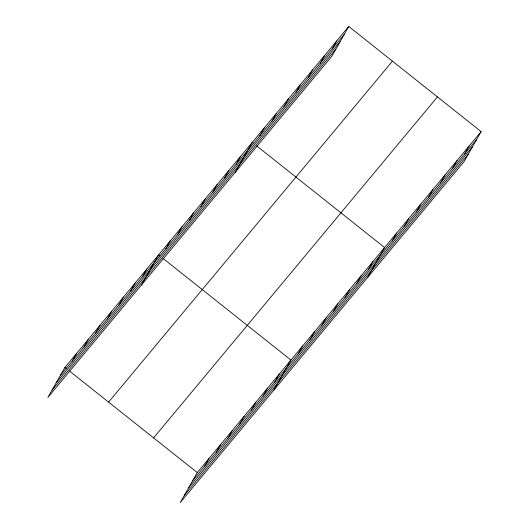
<?xml version="1.0" encoding="UTF-8"?>
<svg xmlns="http://www.w3.org/2000/svg" width="529" height="529" viewBox="0 0 529 529"><rect width="100%" height="100%" fill="white"/><g stroke="black" fill="none" stroke-linecap="round" stroke-linejoin="round"><path stroke-width="0.79" d="M348.756 26.45L64.915 367.424L47.888 397.391L331.729 56.424L348.756 26.45L481.112 131.609L464.085 161.576L180.244 502.55L197.271 472.576L481.112 131.609M72.123 361.281L76.626 353.359M83.833 347.216L88.336 339.294M95.544 333.151L100.041 325.229M107.248 319.086L111.751 311.164M118.959 305.021L123.455 297.1M130.67 290.957L135.166 283.028M142.374 276.892L146.877 268.963M141.56 284.873L158.581 254.899L159.851 255.91M165.795 248.756L170.292 240.834M177.499 234.691L182.002 226.769M189.21 220.626L193.707 212.704M200.914 206.561L205.417 198.639M212.625 192.496L217.128 184.575M224.336 178.432L228.832 170.51M236.04 164.367L240.543 156.445M235.226 172.355L252.254 142.38L253.517 143.385M259.812 135.814L264.315 127.892M271.88 121.32L276.376 113.398M283.941 106.832L288.444 98.91M296.002 92.337L300.505 84.415M308.07 77.849L312.566 69.927M320.131 63.354L324.634 55.433M332.192 48.866L336.695 40.945M204.478 466.433L208.975 458.511M216.182 452.368L220.686 444.446M227.893 438.303L232.396 430.381M239.604 424.238L244.1 416.316M251.308 410.173L255.811 402.252M263.019 396.109L267.522 388.187M274.73 382.044L279.226 374.122M273.91 390.032L290.937 360.057L163.018 258.423M298.144 353.914L302.648 345.992M309.855 339.849L314.352 331.928M321.559 325.785L326.062 317.863M333.27 311.72L337.773 303.798M344.981 297.655L349.477 289.733M356.685 283.59L361.188 275.669M368.396 269.526L372.899 261.604M367.576 277.507L384.603 247.539L256.684 145.898M392.168 240.966L396.671 233.044M404.229 226.478L408.732 218.556M416.297 211.984L420.793 204.062M428.358 197.496L432.854 189.574M440.419 183.001L444.922 175.079M452.48 168.513L456.983 160.591M464.548 154.018L469.044 146.097M60.418 375.345L344.26 34.372M56.279 382.619L340.127 41.646M52.021 390.118L335.862 49.144M108.59 402.126L392.432 61.152M153.595 437.88L437.437 96.906M192.768 480.497L476.609 139.53M188.635 487.778L472.476 146.804M184.376 495.276L468.218 154.303M64.915 367.424L66.185 368.429M69.345 370.941L197.271 472.576"/></g></svg>
